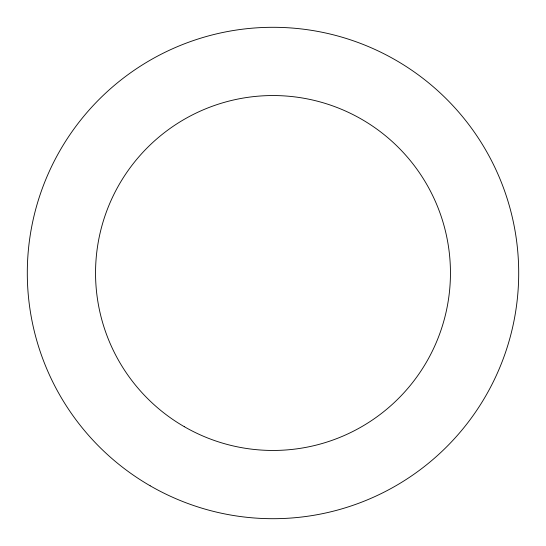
<?xml version="1.0" encoding="UTF-8"?>
<svg xmlns="http://www.w3.org/2000/svg" width="546" height="546" viewBox="0 0 546 546"><rect width="100%" height="100%" fill="white"/><g stroke="black" fill="none" stroke-linecap="round" stroke-linejoin="round"><path stroke-width="0.82" d="M150.15 485.783A245.7 245.7 0 0 0 518.7 273A245.7 245.7 0 0 0 150.15 60.217A245.7 245.7 0 0 0 150.15 485.783M184.275 426.679A177.45 177.45 0 0 0 450.45 273A177.45 177.45 0 0 0 184.275 119.321A177.45 177.45 0 0 0 184.275 426.679"/></g></svg>
